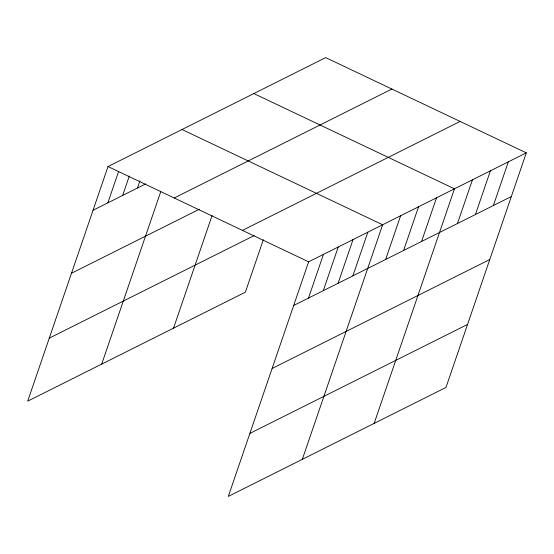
<?xml version="1.0" encoding="UTF-8"?>
<svg xmlns="http://www.w3.org/2000/svg" width="554" height="554" viewBox="0 0 554 554"><rect width="100%" height="100%" fill="white"/><g stroke="black" fill="none" stroke-linecap="round" stroke-linejoin="round"><path stroke-width="0.83" d="M526.3 152.856L308.633 261.813L228.317 496.391L445.984 387.44L526.3 152.856L325.683 57.609L108.016 166.56L27.7 401.144L245.367 292.187L263.337 239.688M107.864 202.833L118.66 171.29M122.663 195.423L129.311 176.013M137.461 188.014L139.954 180.736M101.707 364.096L160.708 191.774M173.534 328.141L212.05 215.651M308.481 298.08L323.439 254.404M323.28 290.677L338.238 246.994M338.085 283.267L353.036 239.584M352.884 275.857L367.842 232.174M302.325 459.349L382.641 224.765L182.024 129.518M385.646 259.459L400.597 215.776M403.603 250.47L418.554 206.787M421.559 241.482L436.51 197.799M374.158 423.394L454.467 188.81L253.85 93.564M457.472 223.504L472.43 179.821M475.429 214.516L490.387 170.833M493.385 205.527L508.343 161.844M93.058 210.243L145.605 183.942M174.219 197.993L391.886 89.042M71.494 273.24L199.371 209.225M242.43 230.381L460.097 121.423M49.271 338.148L254.217 235.554M293.682 305.489L511.342 196.538M272.111 368.486L489.778 259.535M249.889 433.394L467.555 324.443M108.016 166.56L308.633 261.813"/></g></svg>
